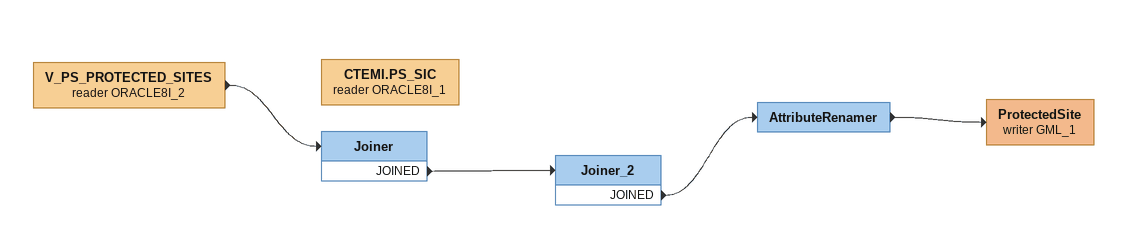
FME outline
V_PS_PROTECTED_SITES (reader ORACLE8I_2)
    -> Joiner
Joiner
    JOINED -> Joiner_2
Joiner_2
    JOINED -> AttributeRenamer
AttributeRenamer
    -> ProtectedSite (writer GML_1)
ProtectedSite (writer GML_1)
CTEMI.PS_SIC (reader ORACLE8I_1)
